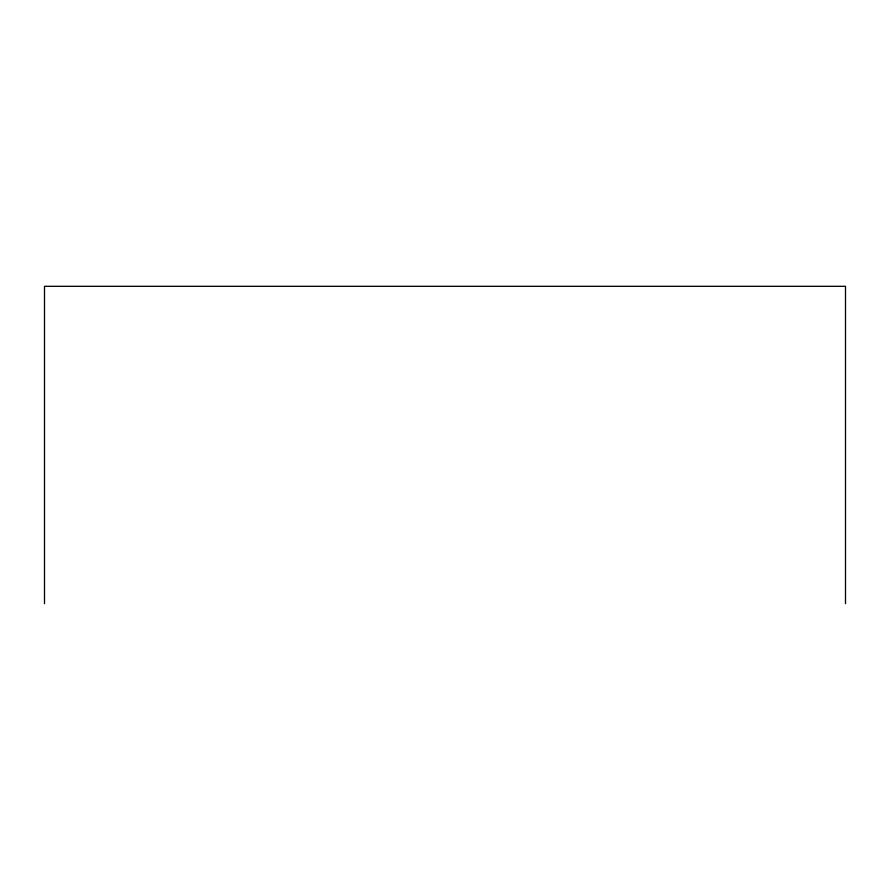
<?xml version="1.0" encoding="UTF-8"?>
<svg xmlns="http://www.w3.org/2000/svg" width="890" height="890" viewBox="0 0 890 890"><rect width="100%" height="100%" fill="white"/><g stroke="black" fill="none" stroke-linecap="round" stroke-linejoin="round"><path stroke-width="1.33" d="M845.5 603.687L845.5 286.313L44.5 286.313L44.5 603.687"/></g></svg>
